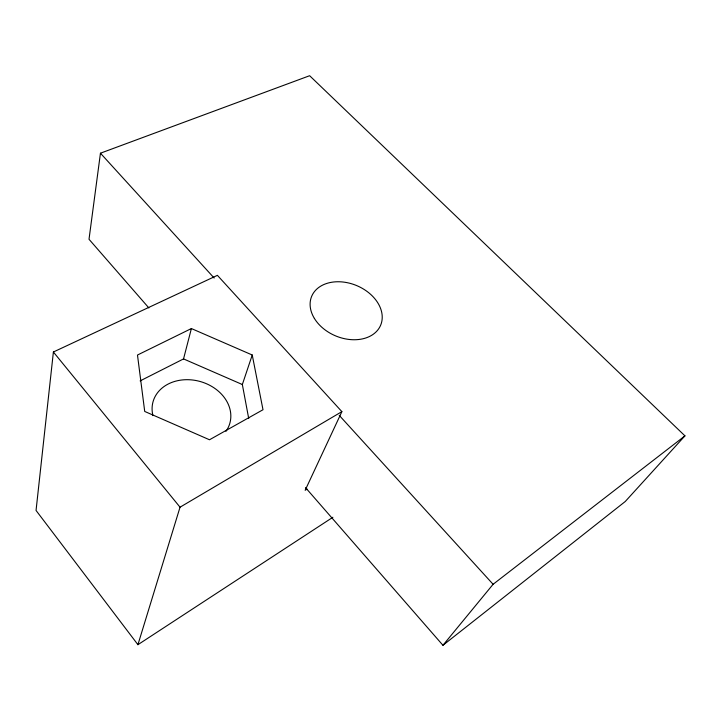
<?xml version="1.0" encoding="UTF-8"?>
<svg xmlns="http://www.w3.org/2000/svg" width="721" height="721" viewBox="0 0 721 721"><rect width="100%" height="100%" fill="white"/><g stroke="black" fill="none" stroke-linecap="round" stroke-linejoin="round"><path stroke-width="1.08" d="M307.056 489.081L305.163 490.271L341.88 411.637L217.4 275.341L53.39 352.001L36.05 510.459L137.927 644.691L332.895 517.263M305.515 487.63L442.946 645.286L625.242 501.519L684.95 435.863L309.633 75.714L100.444 153.203L89.016 239.273L148.868 307.93M140.126 380.904L183.54 358.914L191.389 328.551L252.242 355.002L263.003 409.735L209.505 439.765L144.714 411.448L137.486 355.029L191.389 328.551M137.927 644.691L180.034 507.196L341.88 411.637M248.718 418.55L242.346 384.527L252.242 355.002M442.946 645.286L493.101 584.289L684.95 435.863M183.54 358.914L242.346 384.527M100.444 153.203L214.155 278.036M339.221 415.35L493.101 584.289M53.39 352.001L180.034 507.196M152.942 415.629A39.88 32.139 15.5 0 1 197.239 380.778A39.88 32.139 15.5 0 1 225.943 431.356M314.374 318.394A37.384 27.263 22.7 0 0 376.804 331.146A37.384 27.263 22.7 0 0 347.342 282.704A37.384 27.263 22.7 0 0 314.374 318.394"/></g></svg>
